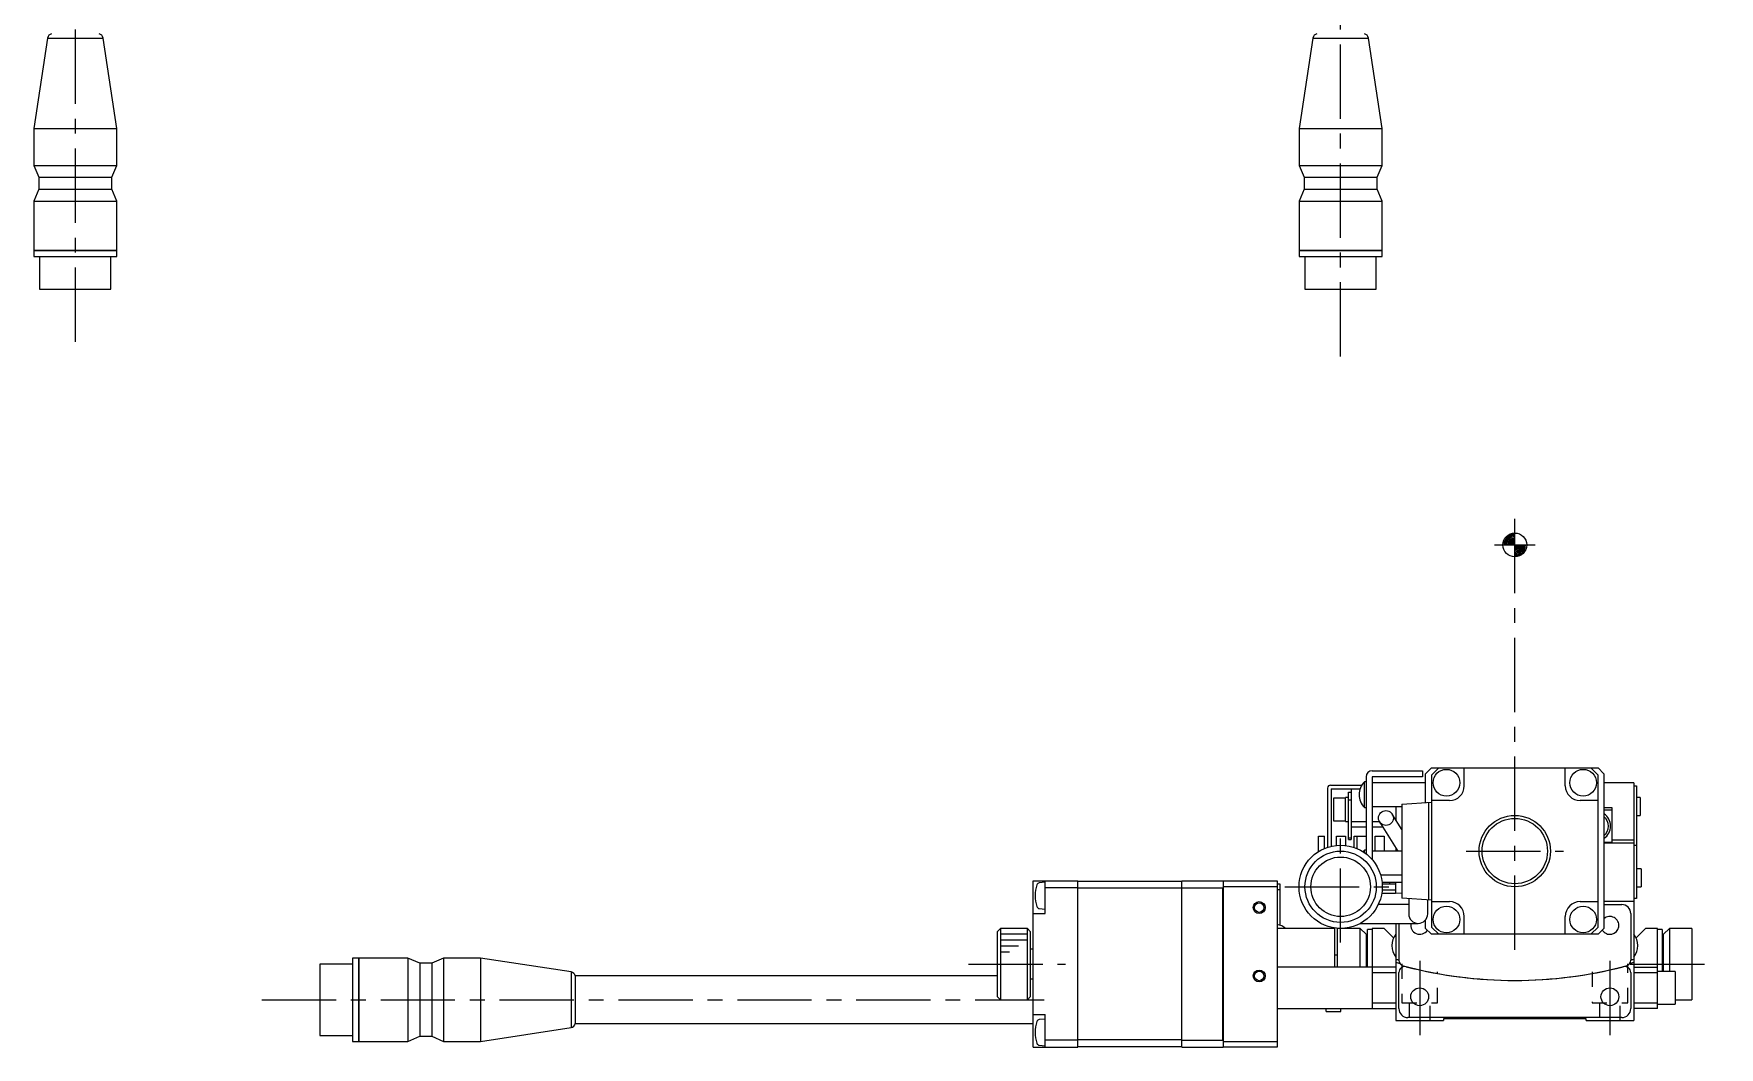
# Model space of a CAD drawing. Extents: x -229 to 424, y 17 to 459.
# Drawn here: x -207.8 to 75.8, y 24 to 194.5 of the extents above; entities that cross this region are included whole.
import ezdxf

# ---------------------------------------------------------------- set-up
doc = ezdxf.new("R2010")
doc.units = 0
doc.header["$LTSCALE"] = 10
doc.linetypes.add('CENTER', pattern=[2, 1.25, -0.25, 0.25, -0.25])
doc.linetypes.add('DOT', pattern=[0.5, 0.25, -0.25])
doc.layers.add('1', color=7, linetype='CONTINUOUS')
doc.layers.add('21', color=7, linetype='CONTINUOUS')

# ---------------------------------------------------------------- blocks, each defined once
blk = doc.blocks.new('AID3995')
at = {"layer": '21', "color": 7, "linetype": 'CONTINUOUS'}
blk.add_circle((41.368006, 108.529151), 2, dxfattribs=at)
for centre, radius, start, end in [((41.368006, 108.529151), 1.8, 90, 180), ((41.368006, 108.529151), 1.6, 90, 180), ((41.368006, 108.529151), 1.4, 90, 179.999955), ((41.368006, 108.529151), 1.2, 90, 179.99997), ((41.368006, 108.529151), 1, 90, 179.999964), ((41.368004, 108.529153), 0.799999, 89.999799, 180.000086), ((41.368006, 108.529151), 0.6, 89.99994, 180), ((41.368006, 108.529151), 0.4, 90, 180), ((41.368006, 108.529151), 0.2, 90, 180), ((41.368006, 108.529151), 0.6, 269.99994, 0), ((41.368006, 108.529151), 1.8, 270, 0), ((41.368006, 108.529151), 1.6, 270, 0), ((41.368006, 108.529151), 0.4, 270, 0), ((41.368006, 108.529151), 0.2, 270, 0), ((41.368006, 108.529151), 1.2, 270, 359.99997), ((41.368006, 108.529151), 1.4, 270, 359.999955), ((41.368006, 108.529151), 1, 270, 359.999964), ((41.368004, 108.529153), 0.799999, 270.000201, 359.999914)]:
    blk.add_arc(centre, radius, start, end, dxfattribs=at)

msp = doc.modelspace()

# ---------------------------------------------------------------- linework, layer by layer
at = {"layer": '1', "color": 4, "linetype": 'CENTER'}
for p, q in [((-200.787586, 295.215191), (-200.787586, 140.215191)), ((12.068006, 140.215191), (12.068006, 295.215191)), ((41.368006, 40.41783), (41.368006, 115.215191)), ((37.968006, 108.529151), (44.768006, 108.529151)), ((12.068006, 41.629152), (12.068006, 60.429149)), ((33.168006, 57.029151), (49.568006, 57.029151)), ((2.668007, 51.029151), (21.468004, 51.029151)), ((-50.536551, 38.029151), (-34.231994, 38.029151)), ((25.368005, 38.576183), (25.368005, 25.251823)), ((57.368005, 38.576183), (57.368005, 25.251823)), ((60.768006, 38.029151), (75.768006, 38.029151)), ((-169.41651, 32.029151), (-37.778848, 32.029151))]:
    msp.add_line(p, q, dxfattribs=at)
at = {"layer": '1', "color": 7, "linetype": 'CONTINUOUS'}
for p, q in [((-205.471911, 193.799177), (-207.787585, 178.565194)), ((-205.471911, 193.799177), (-196.10326, 193.799177)), ((-193.787587, 178.565194), (-196.10326, 193.799177)), ((7.38368, 193.799177), (5.068007, 178.565194)), ((7.38368, 193.799177), (16.752331, 193.799177)), ((19.068005, 178.565194), (16.752331, 193.799177)), ((-207.787585, 178.565194), (-207.787585, 172.372195)), ((-207.787585, 178.565194), (-193.787587, 178.565194)), ((-193.787587, 172.372195), (-193.787587, 178.565194)), ((5.068007, 178.565194), (19.068005, 178.565194)), ((5.068007, 178.565194), (5.068007, 172.372195)), ((19.068005, 172.372195), (19.068005, 178.565194)), ((-207.787585, 172.372195), (-206.937586, 170.372195)), ((-207.787585, 172.372195), (-193.787587, 172.372195)), ((-206.937586, 170.372195), (-206.937586, 168.372195)), ((-206.937586, 170.372195), (-194.637586, 170.372195)), ((-194.637586, 170.372195), (-193.787587, 172.372195)), ((-194.637586, 168.372195), (-194.637586, 170.372195)), ((5.068007, 172.372195), (19.068005, 172.372195)), ((5.068007, 172.372195), (5.918006, 170.372195)), ((5.918006, 170.372195), (18.218006, 170.372195)), ((5.918006, 170.372195), (5.918006, 168.372195)), ((18.218006, 170.372195), (19.068005, 172.372195)), ((18.218006, 168.372195), (18.218006, 170.372195)), ((-206.937586, 168.372195), (-207.787585, 166.372195)), ((-206.937586, 168.372195), (-194.637586, 168.372195)), ((-193.787587, 166.372195), (-194.637586, 168.372195)), ((5.918006, 168.372195), (5.068007, 166.372195)), ((5.918006, 168.372195), (18.218006, 168.372195)), ((19.068005, 166.372195), (18.218006, 168.372195)), ((-207.787585, 166.372195), (-207.787585, 158.115195)), ((-207.787585, 166.372195), (-193.787587, 166.372195)), ((-193.787587, 158.115195), (-193.787587, 166.372195)), ((5.068007, 166.372195), (19.068005, 166.372195)), ((5.068007, 166.372195), (5.068007, 158.115195)), ((19.068005, 158.115195), (19.068005, 166.372195)), ((-207.787585, 158.115195), (-207.737585, 158.065195)), ((-207.787585, 158.115195), (-193.787587, 158.115195)), ((-207.787585, 158.065195), (-207.787585, 157.065193)), ((-207.787585, 158.065195), (-193.787587, 158.065195)), ((-207.787585, 157.065193), (-193.787587, 157.065193)), ((-206.787584, 157.065193), (-206.787584, 151.565192)), ((-194.787588, 151.565192), (-194.787588, 157.065193)), ((-193.837587, 158.065195), (-193.787587, 158.115195)), ((-193.787587, 157.065193), (-193.787587, 158.065195)), ((5.068007, 158.115195), (19.068005, 158.115195)), ((5.068007, 158.115195), (5.118007, 158.065195)), ((5.068007, 158.065195), (19.068005, 158.065195)), ((5.068007, 158.065195), (5.068007, 157.065193)), ((5.068007, 157.065193), (19.068005, 157.065193)), ((6.068008, 157.065193), (6.068008, 151.565192)), ((18.068004, 151.565192), (18.068004, 157.065193)), ((19.018005, 158.065195), (19.068005, 158.115195)), ((19.068005, 157.065193), (19.068005, 158.065195)), ((-206.787584, 151.565192), (-194.787588, 151.565192)), ((6.068008, 151.565192), (18.068004, 151.565192)), ((26.368006, 70.029151), (27.368006, 71.029151)), ((27.368006, 71.029151), (55.368006, 71.029151)), ((28.568006, 71.029151), (27.368006, 69.829151)), ((32.868006, 68.029151), (32.868006, 71.029151)), ((49.868006, 68.029151), (49.868006, 71.029151)), ((55.368006, 69.829151), (54.168006, 71.029151)), ((56.368006, 70.029151), (55.368006, 71.029151)), ((10.368006, 68.129151), (15.63029, 68.129151)), ((16.368006, 68.679151), (16.075758, 68.679151)), ((16.075758, 64.379151), (16.075758, 68.679151)), ((16.368006, 69.529151), (16.368006, 56.552735)), ((17.368006, 70.529151), (25.868006, 70.529151)), ((17.368006, 69.529151), (17.368006, 55.601894)), ((25.868006, 69.529151), (17.368006, 69.529151)), ((26.368006, 68.529151), (17.368006, 68.529151)), ((25.868006, 70.529151), (25.868006, 69.529151)), ((26.368006, 65.209224), (26.368006, 70.029151)), ((27.368006, 69.829151), (27.368006, 44.229151)), ((55.368006, 44.229151), (55.368006, 69.829151)), ((56.368006, 70.029151), (56.368006, 44.029151)), ((61.368006, 68.529151), (56.368006, 68.529151)), ((61.368006, 68.529151), (61.368006, 28.529151)), ((9.868006, 67.629151), (9.868006, 57.674449)), ((10.468006, 67.529151), (15.339578, 67.529151)), ((10.468006, 67.529151), (10.468006, 57.84384)), ((12.868006, 65.929151), (10.868006, 65.929151)), ((10.868006, 65.929151), (10.868006, 62.129151)), ((13.368006, 66.029151), (12.868006, 66.029151)), ((12.868006, 62.029151), (12.868006, 66.029151)), ((13.368006, 66.950175), (13.868006, 66.950175)), ((13.368006, 58.958444), (13.368006, 66.950175)), ((13.368006, 65.673532), (13.868006, 65.673532)), ((13.868006, 67.529151), (13.868006, 58.958444)), ((22.368006, 64.929511), (27.368006, 65.279151)), ((26.868006, 65.244187), (26.868006, 48.814114)), ((30.368006, 65.529151), (27.368006, 65.529151)), ((55.368006, 65.529151), (52.368006, 65.529151)), ((61.368006, 68.029151), (61.868006, 68.029151)), ((61.868006, 68.029151), (61.868006, 49.029151)), ((62.468006, 66.029151), (61.868006, 66.029151)), ((62.468006, 66.029151), (62.468006, 63.029151)), ((16.075758, 64.379151), (16.368006, 64.379151)), ((17.368006, 64.529151), (22.368006, 64.529151)), ((22.368006, 60.658918), (20.746167, 63.254405)), ((21.368006, 64.529151), (21.368006, 62.259253)), ((22.368006, 64.929517), (22.368006, 49.128785)), ((56.368006, 64.344878), (57.668006, 64.344878)), ((57.668006, 63.905726), (56.368006, 63.905726)), ((57.668006, 64.344878), (57.668006, 58.516652)), ((61.868006, 63.029151), (62.468006, 63.029151)), ((10.868006, 62.129151), (12.868006, 62.129151)), ((12.868006, 62.029151), (13.368006, 62.029151)), ((13.868006, 62.029151), (16.368006, 62.029151)), ((16.368006, 61.029151), (13.868006, 61.029151)), ((17.368006, 62.029151), (18.569999, 62.029151)), ((19.188713, 61.029151), (17.368006, 61.029151)), ((18.626045, 61.929605), (21.68819, 57.029151)), ((8.368006, 59.529151), (9.368006, 59.529151)), ((8.368006, 56.971371), (8.368006, 59.529151)), ((9.368006, 57.487478), (9.368006, 59.529151)), ((11.368006, 59.529151), (12.868006, 59.529151)), ((11.368006, 57.994062), (11.368006, 59.529151)), ((12.868006, 59.529151), (12.868006, 57.983285)), ((13.368006, 59.23679), (13.868006, 59.23679)), ((13.368006, 58.958444), (13.868006, 58.958444)), ((14.368006, 57.640503), (14.368006, 59.529151)), ((14.368006, 59.529151), (16.368006, 59.529151)), ((14.868006, 57.444756), (14.868006, 59.529151)), ((16.075758, 56.768306), (16.075758, 57.179151)), ((16.368006, 57.179151), (16.075758, 57.179151)), ((22.368006, 57.029151), (17.368006, 57.029151)), ((17.868006, 59.529151), (19.368006, 59.529151)), ((17.868006, 57.029151), (17.868006, 59.529151)), ((19.368006, 59.529151), (19.368006, 57.029151)), ((21.368006, 57.541553), (21.368006, 57.029151)), ((56.368006, 58.516652), (57.668006, 58.516652)), ((61.368006, 58.369406), (56.368006, 58.369406)), ((57.668006, 58.908087), (61.368006, 58.908087)), ((61.868006, 57.999426), (61.368006, 57.999426)), ((62.618006, 54.029151), (61.868006, 54.029151)), ((62.618006, 54.029151), (62.618006, 51.029151)), ((-39.631995, 24.029151), (-39.631995, 52.029151)), ((-39.631995, 52.029151), (-32.131995, 52.029151)), ((-37.631995, 51.779151), (-38.617275, 51.69295)), ((-37.631995, 46.529151), (-37.631995, 52.029151)), ((-32.131995, 24.029151), (-32.131995, 52.029151)), ((-14.631995, 51.929151), (-32.131995, 51.929151)), ((-14.631995, 52.029151), (-7.681995, 52.029151)), ((-14.631995, 24.029151), (-14.631995, 52.029151)), ((-7.631995, 51.979151), (-7.681995, 52.029151)), ((-7.631995, 52.029151), (1.368005, 52.029151)), ((-7.631995, 24.029151), (-7.631995, 52.029151)), ((1.368005, 52.029151), (1.368005, 24.029151)), ((1.368005, 51.529151), (1.868005, 51.529151)), ((1.868005, 51.529151), (1.868005, 44.558981)), ((18.776209, 53.029151), (22.368006, 53.029151)), ((19.02771, 51.779151), (22.368006, 51.779151)), ((19.050125, 51.529151), (21.368006, 51.529151)), ((20.368006, 51.529151), (20.368006, 51.779151)), ((21.368006, 49.899873), (21.368006, 51.779151)), ((-32.131995, 50.829151), (-37.631995, 50.829151)), ((-14.631995, 50.787729), (-32.131995, 50.787729)), ((-14.631995, 50.829151), (-7.731995, 50.829151)), ((-7.731995, 50.829151), (-7.631995, 50.929151)), ((-7.731995, 25.229151), (-7.731995, 50.829151)), ((1.368005, 51.029151), (-7.631995, 51.029151)), ((1.868005, 50.529151), (1.368005, 50.529151)), ((21.293593, 49.899604), (18.976269, 49.899604)), ((19.050125, 50.529151), (21.368006, 50.529151)), ((22.368342, 49.937226), (21.293593, 49.899604)), ((27.368006, 48.779151), (22.368006, 49.128781)), ((23.519476, 49.048266), (23.519476, 46.472305)), ((26.719476, 46.472305), (26.719476, 48.8245)), ((27.368006, 48.529151), (30.368006, 48.529151)), ((52.368006, 48.529151), (55.368006, 48.529151)), ((61.368006, 48.529151), (56.368006, 48.529151)), ((61.868006, 49.029151), (61.368006, 49.029151)), ((61.868006, 51.029151), (62.618006, 51.029151)), ((-39.631995, 46.529151), (-37.631995, 46.529151)), ((-38.617275, 47.365352), (-37.631995, 47.279151)), ((23.519476, 48.072305), (18.41285, 48.072305)), ((26.368006, 44.029151), (26.368006, 45.471718)), ((32.868006, 43.029151), (32.868006, 46.029151)), ((49.868006, 43.029151), (49.868006, 46.029151)), ((56.368006, 48.029151), (59.368006, 48.029151)), ((60.868006, 46.529151), (60.868006, 38.687813)), ((-45.131995, 44.029151), (-45.631995, 43.529151)), ((-45.631995, 32.529151), (-45.631995, 43.529151)), ((-45.131995, 44.029151), (-45.131995, 32.029151)), ((-40.631995, 44.029151), (-45.131995, 44.029151)), ((-40.631995, 32.029151), (-40.631995, 44.029151)), ((-40.131995, 43.529151), (-40.631995, 44.029151)), ((-40.131995, 43.529151), (-40.131995, 32.529151)), ((11.068005, 44.029151), (1.368005, 44.029151)), ((11.068005, 37.529151), (11.068005, 44.029151)), ((15.368005, 44.029151), (11.568005, 44.029151)), ((11.568005, 37.529151), (11.568005, 44.029151)), ((16.368005, 43.029151), (15.368005, 44.029151)), ((15.368005, 37.529151), (15.368005, 44.029151)), ((15.398657, 44.872305), (25.119476, 44.872305)), ((16.368005, 43.029151), (16.368005, 37.529151)), ((17.368005, 43.829151), (16.568005, 43.829151)), ((16.568005, 37.529151), (16.568005, 43.829151)), ((19.368005, 44.029151), (17.368005, 44.029151)), ((17.368005, 44.029151), (17.368005, 30.529151)), ((20.965507, 42.431649), (19.368005, 44.029151)), ((21.368006, 44.872305), (21.368006, 28.529151)), ((21.868006, 44.872305), (21.868006, 38.687813)), ((27.368006, 43.029151), (26.368006, 44.029151)), ((27.368006, 44.229151), (28.568006, 43.029151)), ((55.368006, 43.029151), (27.368006, 43.029151)), ((54.168006, 43.029151), (55.368006, 44.229151)), ((55.368006, 43.029151), (56.368006, 44.029151)), ((63.368005, 44.029151), (61.770504, 42.431649)), ((65.368005, 44.029151), (63.368005, 44.029151)), ((65.368005, 30.529151), (65.368005, 44.029151)), ((66.168005, 43.829151), (65.368005, 43.829151)), ((66.168005, 43.829151), (66.168005, 36.779151)), ((67.368005, 44.029151), (66.368005, 43.029151)), ((66.368005, 36.779151), (66.368005, 43.029151)), ((71.168005, 44.029151), (67.368005, 44.029151)), ((67.368005, 44.029151), (67.368005, 36.779151)), ((71.168005, 44.029151), (71.168005, 32.029151)), ((-39.631995, 40.529151), (-40.131995, 40.529151)), ((16.568005, 41.029151), (16.368005, 41.029151)), ((66.368005, 41.029151), (66.168005, 41.029151)), ((-159.631993, 38.029149), (-159.631993, 26.029153)), ((-154.131992, 38.029149), (-159.631993, 38.029149)), ((-154.131992, 39.02915), (-154.131992, 25.029152)), ((-153.13199, 39.02915), (-154.131992, 39.02915)), ((-153.13199, 39.02915), (-153.13199, 25.029152)), ((-153.08199, 39.02915), (-153.13199, 38.97915)), ((-153.08199, 39.02915), (-153.08199, 25.029152)), ((-144.82499, 39.02915), (-153.08199, 39.02915)), ((-144.82499, 39.02915), (-144.82499, 25.029152)), ((-142.82499, 38.179151), (-144.82499, 39.02915)), ((-142.82499, 38.179151), (-142.82499, 25.879151)), ((-140.82499, 38.179151), (-142.82499, 38.179151)), ((-138.82499, 39.02915), (-140.82499, 38.179151)), ((-140.82499, 38.179151), (-140.82499, 25.879151)), ((-138.82499, 39.02915), (-138.82499, 25.029152)), ((-132.631991, 39.02915), (-138.82499, 39.02915)), ((-132.631991, 39.02915), (-132.631991, 25.029152)), ((-117.398009, 36.713476), (-132.631991, 39.02915)), ((21.368005, 37.529151), (1.368005, 37.529151)), ((11.568005, 39.529151), (11.068005, 39.529151)), ((21.868006, 38.629151), (21.869728, 38.629151)), ((60.866284, 38.629151), (60.868006, 38.629151)), ((61.368005, 37.529151), (65.368005, 37.529151)), ((-117.398009, 36.713476), (-117.398009, 27.344825)), ((-116.674335, 36.029151), (-116.674335, 28.029151)), ((-45.631995, 36.029151), (-116.674335, 36.029151)), ((-40.131995, 35.529151), (-39.631995, 35.529151)), ((21.368005, 36.529151), (17.368005, 36.529151)), ((21.868005, 30.529151), (21.868005, 36.612677)), ((60.868005, 36.612677), (60.868005, 30.529151)), ((65.368005, 36.529151), (61.368005, 36.529151)), ((68.368005, 36.779151), (65.368005, 36.779151)), ((68.368005, 36.779151), (68.368005, 31.279151)), ((-45.631995, 32.529151), (-45.131995, 32.029151)), ((-45.131995, 32.029151), (-40.631995, 32.029151)), ((-40.631995, 32.029151), (-40.131995, 32.529151)), ((17.368005, 31.529151), (21.368005, 31.529151)), ((61.368005, 31.529151), (65.368005, 31.529151)), ((65.368005, 31.279151), (68.368005, 31.279151)), ((68.368005, 32.029151), (71.168005, 32.029151)), ((-39.631995, 29.529151), (-37.631995, 29.529151)), ((-37.631995, 28.779151), (-38.617275, 28.69295)), ((-37.631995, 24.029151), (-37.631995, 29.529151)), ((1.368005, 30.529151), (21.368005, 30.529151)), ((9.618005, 30.029151), (9.618005, 30.529151)), ((9.618005, 30.029151), (12.118005, 30.029151)), ((12.118005, 30.029151), (12.118005, 30.529151)), ((21.368005, 28.529151), (29.368005, 28.529151)), ((59.368005, 29.029151), (23.368005, 29.029151)), ((53.368005, 28.829151), (29.368005, 28.829151)), ((29.368005, 28.829151), (29.368005, 28.529151)), ((53.368005, 28.529151), (53.368005, 28.829151)), ((53.368005, 28.529151), (61.368005, 28.529151)), ((65.368005, 30.529151), (61.368005, 30.529151)), ((-159.631993, 26.029153), (-154.131992, 26.029153)), ((-144.82499, 25.029152), (-142.82499, 25.879151)), ((-142.82499, 25.879151), (-140.82499, 25.879151)), ((-140.82499, 25.879151), (-138.82499, 25.029152)), ((-132.631991, 25.029152), (-117.398009, 27.344825)), ((-116.674335, 28.029151), (-39.631995, 28.029151)), ((-154.131992, 25.029152), (-153.13199, 25.029152)), ((-153.13199, 25.079152), (-153.08199, 25.029152)), ((-153.08199, 25.029152), (-144.82499, 25.029152)), ((-138.82499, 25.029152), (-132.631991, 25.029152)), ((-39.631995, 24.029151), (-32.131995, 24.029151)), ((-38.617275, 24.365352), (-37.631995, 24.279151)), ((-32.131995, 25.229151), (-37.631995, 25.229151)), ((-14.631995, 25.270572), (-32.131995, 25.270572)), ((-14.631995, 24.129151), (-32.131995, 24.129151)), ((-14.631995, 25.229151), (-7.731995, 25.229151)), ((-14.631995, 24.029151), (-7.681995, 24.029151)), ((-7.631995, 25.129151), (-7.731995, 25.229151)), ((-7.681995, 24.029151), (-7.631995, 24.079151)), ((-7.631995, 25.029151), (1.368005, 25.029151)), ((1.368005, 24.029151), (-7.631995, 24.029151))]:
    msp.add_line(p, q, dxfattribs=at)
at = {"layer": '1', "color": 9, "linetype": 'CONTINUOUS'}
for p, q in [((-40.631995, 43.029151), (-45.131995, 43.029151)), ((-40.631995, 42.029151), (-45.131995, 42.029151)), ((-42.131995, 41.029151), (-45.131995, 41.029151)), ((-43.631995, 40.029151), (-45.131995, 40.029151))]:
    msp.add_line(p, q, dxfattribs=at)
at = {"layer": '1', "color": 9, "linetype": 'DOT'}
for p, q in [((22.368005, 38.044952), (22.368005, 31.529151)), ((60.368005, 31.529151), (60.368005, 38.044968)), ((28.368005, 31.529151), (28.368005, 36.696105)), ((54.368005, 36.69605), (54.368005, 31.529151)), ((22.368005, 31.529151), (28.368005, 31.529151)), ((23.618005, 31.529151), (23.618005, 28.529151)), ((27.118005, 28.529151), (27.118005, 31.529151)), ((54.368005, 31.529151), (60.368005, 31.529151)), ((55.618005, 31.529151), (55.618005, 28.529151)), ((59.118005, 28.529151), (59.118005, 31.529151))]:
    msp.add_line(p, q, dxfattribs=at)
at = {"layer": '1', "color": 7, "linetype": 'CONTINUOUS'}
for centre, radius in [((29.868006, 68.529151), 2.25), ((52.868006, 68.529151), 2.25), ((19.686106, 62.592005), 1.25), ((41.368006, 57.029151), 6), ((41.368006, 57.029151), 5.5), ((12.068006, 51.029151), 6.999999), ((12.068006, 51.029151), 5.999998), ((12.068006, 51.029151), 5), ((-1.631995, 47.529151), 0.8), ((29.868006, 45.529151), 2.25), ((52.868006, 45.529151), 2.25), ((-1.631995, 36.029151), 0.8), ((25.368005, 32.529151), 1.5), ((57.368005, 32.529151), 1.5)]:
    msp.add_circle(centre, radius, dxfattribs=at)
at = {"layer": '1', "color": 9, "linetype": 'CONTINUOUS'}
for centre in [(-1.631995, 47.529151), (-1.631995, 36.029151)]:
    msp.add_circle(centre, 1, dxfattribs=at)
at = {"layer": '1', "color": 7, "linetype": 'CONTINUOUS'}
for centre, radius, start, end in [((-204.499669, 193.565193), 1.000002, 106.733256, 166.468302), ((-197.075503, 193.565193), 1.000002, 13.531698, 73.266744), ((8.355923, 193.565193), 1.000002, 106.733256, 166.468302), ((15.780089, 193.565193), 1.000002, 13.531698, 73.266744), ((10.368006, 67.629151), 0.5, 90, 180), ((18.168006, 66.529151), 3, 134.220045, 225.779956), ((17.368006, 69.529151), 1, 90, 180), ((30.368006, 68.029151), 2.5, 270, 0), ((52.368006, 68.029151), 2.5, 180, 270), ((54.968006, 61.229151), 2.5, 304.055798, 55.944202), ((54.968006, 61.229151), 2.15, 310.629329, 49.370671), ((18.168006, 55.029151), 3, 134.220045, 140.055495), ((-33.331995, 49.529151), 6, 162.370845, 197.629155), ((-38.573697, 51.194853), 0.5, 95, 162.370845), ((30.368006, 46.029151), 2.5, 0, 90), ((52.368006, 46.029151), 2.5, 90, 180), ((-38.573697, 47.863449), 0.5, 197.629155, 265), ((25.119476, 46.472305), 1.6, 180, 0), ((57.368006, 44.529151), 1.5, 211.366978, 131.810315), ((59.368006, 46.529151), 1.5, 0, 90), ((0.337865, 40.368894), 4.462416, 55.113121, 76.652198), ((23.668006, 41.129151), 3, 140.055495, 219.944488), ((25.368006, 44.529151), 1.5, 166.775354, 328.633022), ((59.068006, 41.129151), 3, 320.055478, 39.944505), ((41.368005, 108.529151), 73, 254.099203, 254.642037), ((41.368006, 108.529151), 72.5, 253.986606, 254.397282), ((22.868005, 36.612677), 1, 75.621752, 180), ((22.868006, 38.687813), 1, 180, 255.163871), ((41.368006, 108.529151), 73.25, 255.163871, 284.836129), ((41.368005, 108.779151), 73.5, 255.621752, 284.378248), ((59.868005, 36.612677), 1, 0, 104.378248), ((59.868006, 38.687813), 1, 284.836129, 0), ((41.368005, 108.529151), 73, 285.357964, 285.900797), ((41.368006, 108.529151), 72.5, 285.602718, 286.013395), ((-117.631992, 35.741234), 1.000002, 16.733256, 76.468302), ((-38.573697, 28.194853), 0.5, 95, 162.370845), ((23.368005, 30.529151), 1.5, 180, 270), ((59.368005, 30.529151), 1.5, 270, 0), ((-117.631992, 28.317068), 1.000002, 283.531698, 343.266744), ((-33.331995, 26.529151), 6, 162.370845, 197.629155), ((-38.573697, 24.863449), 0.5, 197.629155, 265)]:
    msp.add_arc(centre, radius, start, end, dxfattribs=at)

# ---------------------------------------------------------------- block references
at = {"layer": '21'}
msp.add_blockref('AID3995', (0, 0), dxfattribs=at)

doc.saveas('drawing.dxf')
